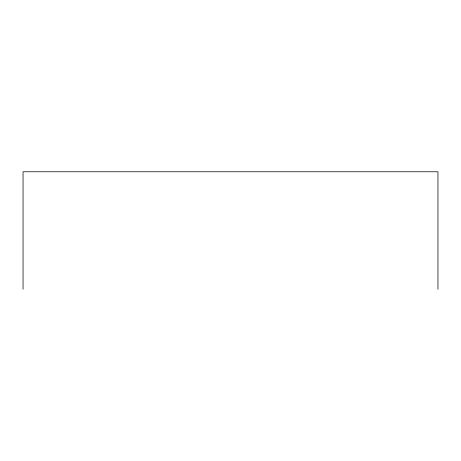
<?xml version="1.0" encoding="UTF-8"?>
<svg xmlns="http://www.w3.org/2000/svg" width="461" height="461" viewBox="0 0 461 461"><rect width="100%" height="100%" fill="white"/><g stroke="black" fill="none" stroke-linecap="round" stroke-linejoin="round"><path stroke-width="0.69" d="M437.95 289.226L437.95 171.774L23.05 171.774L23.05 289.226"/></g></svg>
